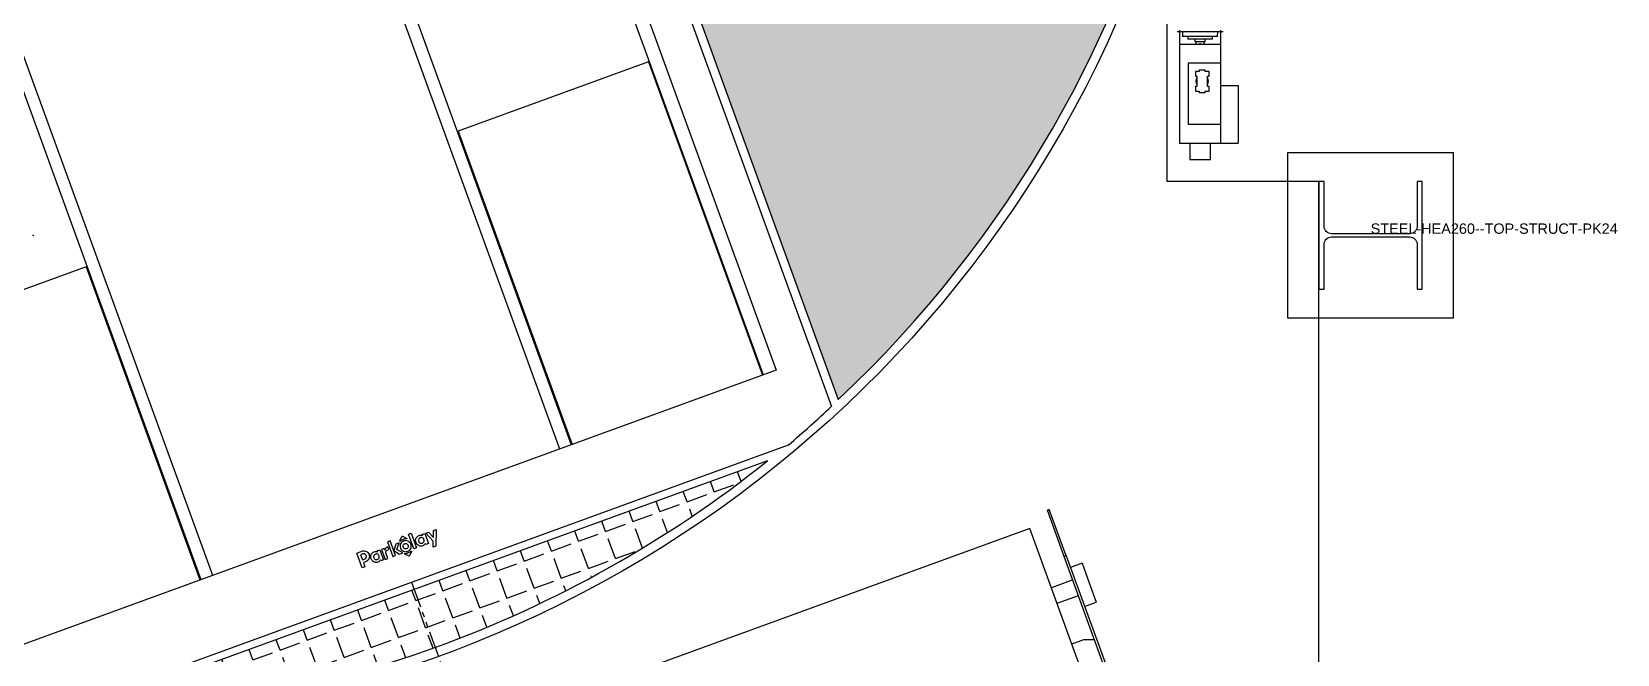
# Model space of a CAD drawing. Header units: millimetres. Extents: x 748 to 17792, y 1005 to 4889.
# Drawn here: x 2964.1 to 3347.6, y 3566.9 to 3717.3 of the extents above; entities that cross this region are included whole.
import ezdxf

# ---------------------------------------------------------------- set-up
doc = ezdxf.new("R2010")
doc.units = ezdxf.units.MM
doc.linetypes.add('PHANTOM', pattern=[12.7, 6.35, -1.27, 1.27, -1.27, 1.27, -1.27])
for name, color, linetype in [('PK24-EQUIPMENT', 150, 'Continuous'), ('PK24-LOGO', 7, 'Continuous'), ('PK24E-STRUCT-STEEL', 254, 'Continuous'), ('PKE24E-HIDDEN', 7, 'Continuous')]:
    doc.layers.add(name, color=color, linetype=linetype)
for name, color, linetype, true_color in [('PK24-SYS-ROOM', 8, 'Continuous', 0x808080), ('PK24E-COMP-PALLET', 132, 'Continuous', 0x00b7c8), ('PK24E-HELPER', 253, 'PHANTOM', 0xa1a1a1), ('PK24E-SYS-LIFT', 31, 'Continuous', 0xffcc5a)]:
    doc.layers.add(name, color=color, linetype=linetype, true_color=true_color)
doc.styles.get("Standard").update_dxf_attribs({"font": 'arial.ttf'})
pattern_1 = [(20, (-2085.3064, -17031.1006), (-2.3890107, 6.563753), [5.08, -1.905]), (110, (-2085.3064, -17031.1006), (-6.563753, -2.3890107), [5.08, -1.905])]

# ---------------------------------------------------------------- blocks, each defined once
blk = doc.blocks.new('ELIFTTT-CHASIS--TOP-COMP-PKE24')
at = {"layer": 'PK24E-HELPER'}
blk.add_point((0, -167.5), dxfattribs=at)
at = {"layer": 'PK24E-SYS-LIFT'}
for p, q in [((277.28, -118.3), (276.68, -118.3)), ((277.25, -118.3), (277.25, -121.25)), ((277.26, -117.91), (277.28, -118.3)), ((287.22, -118.3), (277.28, -118.3)), ((277.97, -118.3), (278.03, -119.4)), ((286.47, -119.4), (286.53, -118.3)), ((287.22, -118.3), (287.24, -117.91)), ((287.82, -118.3), (287.22, -118.3)), ((287.25, -121.25), (287.25, -118.3)), ((277.25, -121.25), (287.25, -121.25)), ((277.25, -121.25), (277.25, -145.25)), ((286.47, -119.4), (278.03, -119.4)), ((279.25, -119.4), (279.25, -120.1)), ((285.25, -120.1), (279.25, -120.1)), ((281, -120.1), (281, -120.6)), ((281, -120.6), (281.1, -120.7)), ((281, -120.6), (283.5, -120.6)), ((283.4, -120.7), (281.1, -120.7)), ((281.25, -120.7), (281.25, -121.25)), ((283.25, -121.25), (283.25, -120.7)), ((283.4, -120.7), (283.5, -120.6)), ((283.5, -120.6), (283.5, -120.1)), ((285.25, -120.1), (285.25, -119.4)), ((287.25, -125.85), (287.25, -121.25)), ((287.25, -125.85), (279.35, -125.85)), ((279.35, -125.85), (279.35, -140.65)), ((287.25, -140.65), (287.25, -125.85)), ((281.1, -127.88), (281.1, -128.98)), ((282.02, -127.88), (281.1, -127.88)), ((281.1, -128.98), (281.48, -128.98)), ((281.48, -128.98), (281.48, -131.52)), ((282.02, -127.55), (282.02, -127.88)), ((283.48, -127.55), (282.02, -127.55)), ((283.48, -127.88), (283.48, -127.55)), ((284.4, -127.88), (283.48, -127.88)), ((284.02, -128.98), (284.4, -128.98)), ((284.02, -131.52), (284.02, -128.98)), ((284.4, -128.98), (284.4, -127.88)), ((281.1, -131.52), (281.1, -132.62)), ((281.48, -131.52), (281.1, -131.52)), ((281.1, -132.62), (282.02, -132.62)), ((282.02, -132.62), (282.02, -132.95)), ((282.02, -132.95), (283.48, -132.95)), ((283.48, -132.62), (284.4, -132.62)), ((283.48, -132.95), (283.48, -132.62)), ((284.4, -131.52), (284.02, -131.52)), ((284.4, -132.62), (284.4, -131.52)), ((287.25, -131.25), (291.45, -131.25)), ((291.45, -131.25), (291.45, -145.25)), ((279.35, -140.65), (287.25, -140.65)), ((287.25, -145.25), (287.25, -140.65)), ((277.25, -145.25), (287.25, -145.25)), ((279.75, -145.25), (279.75, -149.25)), ((284.75, -149.25), (284.75, -145.25)), ((287.25, -145.25), (291.45, -145.25)), ((284.75, -149.25), (279.75, -149.25))]:
    blk.add_line(p, q, dxfattribs=at)
for start, end in [(147.8509, 212.1491), (327.8509, 32.1491)]:
    blk.add_arc((282.75, -130.25), 1.5, start, end, dxfattribs=at)
for points, knots in [([(276.67, -118.28), (276.67, -118.28), (276.67, -118.3), (276.68, -118.3), (276.68, -118.3)], [0, 0, 0, 0, 0.485402, 1, 1, 1, 1]), ([(287.82, -118.3), (287.82, -118.3), (287.83, -118.3), (287.83, -118.28), (287.83, -118.28)], [0, 0, 0, 0, 0.487803, 1, 1, 1, 1]), ([(282.41, -121.25), (282.39, -121.24), (282.34, -121.21), (282.25, -121.2), (282.16, -121.21), (282.11, -121.24), (282.09, -121.25)], [0, 0, 0, 0, 0.230406, 0.49981, 0.78779, 1, 1, 1, 1])]:
    blk.add_open_spline(points, degree=3, knots=knots, dxfattribs=at)
blk = doc.blocks.new('STEEL-HEA260--TOP-STRUCT-PK24')
at = {"layer": 'PK24E-STRUCT-STEEL', "color": 8, "true_color": 0x808080}
blk.add_lwpolyline([(11.25, 13), (11.25, 2.175, -0.4142136), (9.45, 0.375), (-9.45, 0.375, -0.4142136), (-11.25, 2.175), (-11.25, 13), (-12.5, 13), (-12.5, -13), (-11.25, -13), (-11.25, -2.175, -0.4142136), (-9.45, -0.375), (9.45, -0.375, -0.4142136), (11.25, -2.175), (11.25, -13), (12.5, -13), (12.5, 13)], format="xyb", close=True, dxfattribs=at)
at = {"layer": 'PKE24E-HIDDEN'}
blk.add_attdef('COMP_TYPE', (0, 0.375), '', height=2.5, dxfattribs=at)
blk = doc.blocks.new('STEEL-HEA260-WPLATE-TOP-STRUCT-PK24')
at = {"layer": 'PK24E-STRUCT-STEEL', "color": 8, "true_color": 0x808080}
blk.add_lwpolyline([(-20, 20), (20, 20), (20, -20), (-20, -20)], close=True, dxfattribs=at)
blk.add_blockref('STEEL-HEA260--TOP-STRUCT-PK24', (0, 0)).add_auto_attribs({'COMP_TYPE': 'STEEL-HEA260--TOP-STRUCT-PK24'})
blk = doc.blocks.new('ELIFT-COLUMNS--TOP-COMP-PKE24')
blk.add_blockref('STEEL-HEA260-WPLATE-TOP-STRUCT-PK24', (323.5, -167.5))
blk = doc.blocks.new('ELIFTTT---TOP-SYS-PKE24')
for name in ['ELIFT-COLUMNS--TOP-COMP-PKE24', 'ELIFTTT-CHASIS--TOP-COMP-PKE24']:
    blk.add_blockref(name, (0, 0))
blk = doc.blocks.new('ROOM-CARDOOR--TOP-COMP-PK24')
at = {"layer": 'PK24-EQUIPMENT'}
for p, q in [((-151, -34.04), (-151, 0)), ((140, 0), (-140, 0)), ((151, -34.04), (151, 0)), ((-150.5, -6.5), (-150.5, -34.04)), ((-150.5, -6.5), (150.5, -6.5)), ((150.5, -6.5), (150.5, -34.04)), ((145, -8.81), (-145, -8.81)), ((-145, -8.81), (-145, -43.31)), ((145, -8.81), (145, -43.31)), ((161.5, -9), (151, -9)), ((161.5, -32), (161.5, -9)), ((163, -10.5), (161.5, -9)), ((163, -10.5), (163, -30.5)), ((-150.5, -12.64), (-148, -13.55)), ((-148, -13.55), (-145, -13.55)), ((148, -13.55), (145, -13.55)), ((150.5, -12.64), (148, -13.55)), ((-151, -21.06), (-154, -21.06)), ((-154, -26.06), (-154, -21.06)), ((-154, -31.06), (-154, -26.06)), ((-145, -24.06), (-150.5, -24.06)), ((150.5, -24.06), (145, -24.06)), ((-150.5, -28.06), (-145, -28.06)), ((145, -28.06), (150.5, -28.06)), ((163, -30.5), (161.5, -32)), ((-154, -31.06), (-151, -31.06)), ((-151, -34.04), (-150.5, -34.04)), ((-151, -34.04), (-151, -46)), ((-150.5, -34.04), (-150.5, -46)), ((150.5, -34.04), (151, -34.04)), ((150.5, -46), (150.5, -34.04)), ((161.5, -32), (151, -32)), ((151, -34.04), (151, -46)), ((-151, -46), (-150.5, -46)), ((-145, -43.31), (145, -43.31)), ((150.5, -46), (151, -46))]:
    blk.add_line(p, q, dxfattribs=at)
blk = doc.blocks.new('LOGO----DECOR-PK24')
at = {"layer": 'PK24-LOGO'}
for p, q in [((-10, 2.13), (-8.71, 2.13)), ((-10, -1.62), (-10, 2.13)), ((-9.29, 1.47), (-9.29, 0.11)), ((-8.76, 1.47), (-9.29, 1.47)), ((-9.29, 0.11), (-8.76, 0.11)), ((-8.61, 1.46), (-8.76, 1.47)), ((-8.76, 0.11), (-8.61, 0.13)), ((-8.71, 2.13), (-8.43, 2.11)), ((-8.48, 1.42), (-8.61, 1.46)), ((-8.61, 0.13), (-8.48, 0.17)), ((-8.36, 1.35), (-8.48, 1.42)), ((-8.48, 0.17), (-8.36, 0.23)), ((-8.43, 2.11), (-8.3, 2.07)), ((-8.26, 1.27), (-8.36, 1.35)), ((-8.36, 0.23), (-8.26, 0.31)), ((-8.3, 2.07), (-8.17, 2.03)), ((-8.19, 1.17), (-8.26, 1.27)), ((-8.26, 0.31), (-8.19, 0.41)), ((-8.13, 1.05), (-8.19, 1.17)), ((-8.19, 0.41), (-8.13, 0.53)), ((-8.17, 2.03), (-7.94, 1.9)), ((-8.09, 0.93), (-8.13, 1.05)), ((-8.13, 0.53), (-8.09, 0.66)), ((-8.08, 0.79), (-8.09, 0.93)), ((-8.09, 0.66), (-8.08, 0.79)), ((-7.94, 1.9), (-7.74, 1.74)), ((-7.74, 1.74), (-7.58, 1.55)), ((-7.58, 0.04), (-7.74, -0.16)), ((-7.58, 1.55), (-7.46, 1.32)), ((-7.46, 0.27), (-7.58, 0.04)), ((-7.46, 1.32), (-7.38, 1.06)), ((-7.38, 0.52), (-7.46, 0.27)), ((-7.38, 1.06), (-7.36, 0.79)), ((-7.36, 0.79), (-7.38, 0.52)), ((-7.19, -0.02), (-7.16, 0.13)), ((-7.16, 0.13), (-7.11, 0.26)), ((-7.11, 0.26), (-6.98, 0.49)), ((-6.98, 0.49), (-6.82, 0.68)), ((-6.82, 0.68), (-6.62, 0.82)), ((-6.62, 0.82), (-6.41, 0.92)), ((-6.42, 0.06), (-6.48, -0.05)), ((-6.33, 0.17), (-6.42, 0.06)), ((-6.41, 0.92), (-6.19, 0.98)), ((-6.23, 0.25), (-6.33, 0.17)), ((-6.11, 0.31), (-6.23, 0.25)), ((-6.19, 0.98), (-5.97, 1)), ((-5.98, 0.35), (-6.11, 0.31)), ((-5.84, 0.36), (-5.98, 0.35)), ((-5.97, 1), (-5.74, 0.98)), ((-5.71, 0.35), (-5.84, 0.36)), ((-5.74, 0.98), (-5.53, 0.92)), ((-5.58, 0.31), (-5.71, 0.35)), ((-5.47, 0.24), (-5.58, 0.31)), ((-5.53, 0.92), (-5.35, 0.82)), ((-5.37, 0.16), (-5.47, 0.24)), ((-5.29, 0.06), (-5.37, 0.16)), ((-5.35, 0.82), (-5.21, 0.7)), ((-5.23, -0.06), (-5.29, 0.06)), ((-5.21, 0.7), (-5.21, 0.95)), ((-5.21, 0.95), (-4.5, 0.95)), ((-4.5, 0.95), (-4.5, -1.62)), ((-3.41, 0.95), (-4.11, 0.95)), ((-4.11, 0.95), (-4.11, -1.62)), ((-3.41, 0.53), (-3.41, 0.95)), ((-3.36, 0.62), (-3.41, 0.53)), ((-3.37, -0.03), (-3.32, 0.06)), ((-3.29, 0.71), (-3.36, 0.62)), ((-3.32, 0.06), (-3.26, 0.13)), ((-3.22, 0.78), (-3.29, 0.71)), ((-3.26, 0.13), (-3.19, 0.19)), ((-3.14, 0.84), (-3.22, 0.78)), ((-3.19, 0.19), (-3.11, 0.23)), ((-3.05, 0.89), (-3.14, 0.84)), ((-3.11, 0.23), (-3.02, 0.26)), ((-2.94, 0.92), (-3.05, 0.89)), ((-3.02, 0.26), (-2.92, 0.27)), ((-2.83, 0.94), (-2.94, 0.92)), ((-2.92, 0.27), (-2.42, 0.27)), ((-2.7, 0.95), (-2.83, 0.94)), ((-2.42, 0.95), (-2.7, 0.95)), ((-2.42, 0.27), (-2.42, 0.95)), ((-1.42, 2.13), (-2.13, 2.13)), ((-2.13, 2.13), (-2.13, -1.62)), ((-1.42, -1.62), (-1.42, 2.13)), ((-0.37, 0.95), (-1.42, -0.33)), ((-0.61, -0.33), (0.44, 0.95)), ((0.44, 0.95), (-0.37, 0.95)), ((0.44, 0.19), (0.36, -0.06)), ((0.56, 0.41), (0.44, 0.19)), ((0.72, 0.61), (0.56, 0.41)), ((0.92, 0.77), (0.72, 0.61)), ((0.77, 1.32), (0.79, 1.37)), ((0.78, 1.26), (0.77, 1.32)), ((0.81, 1.24), (0.78, 1.26)), ((0.79, 1.37), (1.61, 2.19)), ((0.85, 1.23), (0.81, 1.24)), ((0.89, 1.24), (0.85, 1.23)), ((1.07, 1.32), (0.89, 1.24)), ((1.15, 0.9), (0.92, 0.77)), ((1.27, 1.37), (1.07, 1.32)), ((1.07, -0.08), (1.13, 0.03)), ((1.13, 0.03), (1.21, 0.12)), ((1.4, 0.98), (1.15, 0.9)), ((1.21, 0.12), (1.3, 0.2)), ((1.46, 1.41), (1.27, 1.37)), ((1.3, 0.2), (1.41, 0.26)), ((1.67, 1), (1.4, 0.98)), ((1.41, 0.26), (1.54, 0.3)), ((1.67, 1.42), (1.46, 1.41)), ((1.54, 0.3), (1.67, 0.31)), ((1.61, 2.19), (1.67, 2.21)), ((1.67, 2.21), (1.73, 2.19)), ((1.87, 1.41), (1.67, 1.42)), ((1.94, 0.98), (1.67, 1)), ((1.67, 0.31), (1.8, 0.3)), ((1.73, 2.19), (2.54, 1.37)), ((1.8, 0.3), (1.92, 0.26)), ((2.07, 1.37), (1.87, 1.41)), ((1.92, 0.26), (2.03, 0.2)), ((2.19, 0.9), (1.94, 0.98)), ((2.03, 0.2), (2.13, 0.12)), ((2.26, 1.32), (2.07, 1.37)), ((2.13, 0.12), (2.2, 0.03)), ((2.41, 0.77), (2.19, 0.9)), ((2.2, 0.03), (2.26, -0.08)), ((2.45, 1.24), (2.26, 1.32)), ((2.61, 0.61), (2.41, 0.77)), ((2.48, 1.23), (2.45, 1.24)), ((2.52, 1.24), (2.48, 1.23)), ((2.55, 1.26), (2.52, 1.24)), ((2.54, 1.37), (2.57, 1.32)), ((2.57, 1.32), (2.55, 1.26)), ((2.78, 0.41), (2.61, 0.61)), ((2.9, 0.19), (2.78, 0.41)), ((2.98, -0.06), (2.9, 0.19)), ((3.31, 2.13), (4.01, 2.13)), ((3.31, -1.62), (3.31, 2.13)), ((4.01, 2.13), (4.01, -1.62)), ((4.37, -0.02), (4.4, 0.13)), ((4.4, 0.13), (4.45, 0.26)), ((4.45, 0.26), (4.58, 0.49)), ((4.58, 0.49), (4.74, 0.68)), ((4.74, 0.68), (4.93, 0.82)), ((4.93, 0.82), (5.15, 0.92)), ((5.14, 0.06), (5.08, -0.05)), ((5.23, 0.17), (5.14, 0.06)), ((5.15, 0.92), (5.37, 0.98)), ((5.33, 0.25), (5.23, 0.17)), ((5.45, 0.31), (5.33, 0.25)), ((5.37, 0.98), (5.59, 1)), ((5.58, 0.35), (5.45, 0.31)), ((5.72, 0.36), (5.58, 0.35)), ((5.59, 1), (5.82, 0.98)), ((5.85, 0.35), (5.72, 0.36)), ((5.82, 0.98), (6.03, 0.92)), ((5.98, 0.31), (5.85, 0.35)), ((6.09, 0.24), (5.98, 0.31)), ((6.03, 0.92), (6.21, 0.82)), ((6.19, 0.16), (6.09, 0.24)), ((6.27, 0.06), (6.19, 0.16)), ((6.21, 0.82), (6.35, 0.7)), ((6.32, -0.06), (6.27, 0.06)), ((6.35, 0.7), (6.35, 0.95)), ((6.35, 0.95), (7.06, 0.95)), ((7.06, 0.95), (7.06, -1.62)), ((8.33, -1.51), (7.31, 0.95)), ((7.31, 0.95), (8.05, 0.95)), ((8.05, 0.95), (8.68, -0.63)), ((10, 0.95), (8.51, -2.81)), ((8.68, -0.63), (9.27, 0.95)), ((9.27, 0.95), (10, 0.95)), ((-9.29, -1.62), (-10, -1.62)), ((-8.71, -0.55), (-9.29, -0.55)), ((-9.29, -0.55), (-9.29, -1.62)), ((-8.43, -0.52), (-8.71, -0.55)), ((-8.3, -0.49), (-8.43, -0.52)), ((-8.17, -0.44), (-8.3, -0.49)), ((-7.94, -0.32), (-8.17, -0.44)), ((-7.74, -0.16), (-7.94, -0.32)), ((-7.22, -0.33), (-7.21, -0.17)), ((-7.21, -0.5), (-7.22, -0.33)), ((-7.21, -0.17), (-7.19, -0.02)), ((-7.19, -0.65), (-7.21, -0.5)), ((-7.16, -0.79), (-7.19, -0.65)), ((-7.1, -0.92), (-7.16, -0.79)), ((-6.97, -1.15), (-7.1, -0.92)), ((-6.81, -1.34), (-6.97, -1.15)), ((-6.62, -1.48), (-6.81, -1.34)), ((-6.41, -1.59), (-6.62, -1.48)), ((-6.52, -0.18), (-6.53, -0.33)), ((-6.53, -0.33), (-6.52, -0.47)), ((-6.48, -0.05), (-6.52, -0.18)), ((-6.52, -0.47), (-6.48, -0.6)), ((-6.48, -0.6), (-6.42, -0.72)), ((-6.42, -0.72), (-6.33, -0.82)), ((-6.19, -1.65), (-6.41, -1.59)), ((-6.33, -0.82), (-6.23, -0.9)), ((-6.23, -0.9), (-6.11, -0.97)), ((-5.98, -1.67), (-6.19, -1.65)), ((-6.11, -0.97), (-5.98, -1.01)), ((-5.98, -1.01), (-5.84, -1.02)), ((-5.74, -1.65), (-5.98, -1.67)), ((-5.84, -1.02), (-5.71, -1.01)), ((-5.53, -1.57), (-5.74, -1.65)), ((-5.71, -1.01), (-5.58, -0.97)), ((-5.58, -0.97), (-5.47, -0.9)), ((-5.35, -1.47), (-5.53, -1.57)), ((-5.47, -0.9), (-5.37, -0.82)), ((-5.37, -0.82), (-5.29, -0.72)), ((-5.21, -1.33), (-5.35, -1.47)), ((-5.29, -0.72), (-5.23, -0.6)), ((-5.2, -0.19), (-5.23, -0.06)), ((-5.23, -0.6), (-5.2, -0.47)), ((-5.21, -1.62), (-5.21, -1.33)), ((-5.21, -1.33), (-5.21, -1.33)), ((-4.5, -1.62), (-5.21, -1.62)), ((-5.19, -0.33), (-5.2, -0.19)), ((-5.2, -0.47), (-5.19, -0.33)), ((-4.11, -1.62), (-3.41, -1.62)), ((-3.41, -0.21), (-3.4, -0.12)), ((-3.41, -1.62), (-3.41, -0.21)), ((-3.4, -0.12), (-3.37, -0.03)), ((-2.13, -1.62), (-1.42, -1.62)), ((-1.42, -0.33), (-0.37, -1.62)), ((0.44, -1.62), (-0.61, -0.33)), ((-0.37, -1.62), (0.44, -1.62)), ((0.36, -0.06), (0.33, -0.33)), ((0.33, -0.33), (0.36, -0.6)), ((0.36, -0.6), (0.44, -0.85)), ((0.44, -0.85), (0.56, -1.08)), ((0.56, -1.08), (0.72, -1.28)), ((0.72, -1.28), (0.92, -1.44)), ((0.77, -1.98), (0.78, -1.93)), ((0.79, -2.04), (0.77, -1.98)), ((0.78, -1.93), (0.81, -1.9)), ((1.61, -2.85), (0.79, -2.04)), ((0.81, -1.9), (0.85, -1.89)), ((0.85, -1.89), (0.89, -1.9)), ((0.89, -1.9), (1.07, -1.98)), ((0.92, -1.44), (1.15, -1.56)), ((1.02, -0.33), (1.03, -0.2)), ((1.03, -0.46), (1.02, -0.33)), ((1.03, -0.2), (1.07, -0.08)), ((1.07, -0.59), (1.03, -0.46)), ((1.13, -0.7), (1.07, -0.59)), ((1.07, -1.98), (1.27, -2.04)), ((1.21, -0.79), (1.13, -0.7)), ((1.15, -1.56), (1.4, -1.64)), ((1.3, -0.87), (1.21, -0.79)), ((1.27, -2.04), (1.46, -2.07)), ((1.41, -0.93), (1.3, -0.87)), ((1.4, -1.64), (1.67, -1.67)), ((1.54, -0.97), (1.41, -0.93)), ((1.46, -2.07), (1.67, -2.09)), ((1.67, -0.98), (1.54, -0.97)), ((1.67, -2.88), (1.61, -2.85)), ((1.8, -0.97), (1.67, -0.98)), ((1.67, -1.67), (1.94, -1.64)), ((1.67, -2.09), (1.87, -2.07)), ((1.73, -2.85), (1.67, -2.88)), ((2.54, -2.04), (1.73, -2.85)), ((1.92, -0.93), (1.8, -0.97)), ((1.87, -2.07), (2.07, -2.04)), ((2.03, -0.87), (1.92, -0.93)), ((1.94, -1.64), (2.19, -1.56)), ((2.13, -0.79), (2.03, -0.87)), ((2.07, -2.04), (2.26, -1.98)), ((2.2, -0.7), (2.13, -0.79)), ((2.19, -1.56), (2.41, -1.44)), ((2.26, -0.59), (2.2, -0.7)), ((2.26, -0.08), (2.3, -0.2)), ((2.3, -0.46), (2.26, -0.59)), ((2.26, -1.98), (2.45, -1.9)), ((2.3, -0.2), (2.31, -0.33)), ((2.31, -0.33), (2.3, -0.46)), ((2.41, -1.44), (2.61, -1.28)), ((2.45, -1.9), (2.48, -1.89)), ((2.48, -1.89), (2.52, -1.9)), ((2.52, -1.9), (2.55, -1.93)), ((2.57, -1.98), (2.54, -2.04)), ((2.55, -1.93), (2.57, -1.98)), ((2.61, -1.28), (2.78, -1.08)), ((2.78, -1.08), (2.9, -0.85)), ((2.9, -0.85), (2.98, -0.6)), ((3, -0.33), (2.98, -0.06)), ((2.98, -0.6), (3, -0.33)), ((4.01, -1.62), (3.31, -1.62)), ((4.34, -0.17), (4.37, -0.02)), ((4.34, -0.33), (4.34, -0.17)), ((4.34, -0.5), (4.34, -0.33)), ((4.37, -0.65), (4.34, -0.5)), ((4.4, -0.79), (4.37, -0.65)), ((4.46, -0.92), (4.4, -0.79)), ((4.59, -1.15), (4.46, -0.92)), ((4.75, -1.34), (4.59, -1.15)), ((4.94, -1.48), (4.75, -1.34)), ((5.15, -1.59), (4.94, -1.48)), ((5.04, -0.18), (5.03, -0.33)), ((5.03, -0.33), (5.04, -0.47)), ((5.08, -0.05), (5.04, -0.18)), ((5.04, -0.47), (5.08, -0.6)), ((5.08, -0.6), (5.14, -0.72)), ((5.14, -0.72), (5.23, -0.82)), ((5.37, -1.65), (5.15, -1.59)), ((5.23, -0.82), (5.33, -0.9)), ((5.33, -0.9), (5.45, -0.97)), ((5.58, -1.67), (5.37, -1.65)), ((5.45, -0.97), (5.58, -1.01)), ((5.58, -1.01), (5.72, -1.02)), ((5.81, -1.65), (5.58, -1.67)), ((5.72, -1.02), (5.85, -1.01)), ((6.03, -1.57), (5.81, -1.65)), ((5.85, -1.01), (5.98, -0.97)), ((5.98, -0.97), (6.09, -0.9)), ((6.21, -1.47), (6.03, -1.57)), ((6.09, -0.9), (6.19, -0.82)), ((6.19, -0.82), (6.27, -0.72)), ((6.35, -1.33), (6.21, -1.47)), ((6.27, -0.72), (6.32, -0.6)), ((6.36, -0.19), (6.32, -0.06)), ((6.32, -0.6), (6.36, -0.47)), ((6.35, -1.62), (6.35, -1.33)), ((6.35, -1.33), (6.35, -1.33)), ((7.06, -1.62), (6.35, -1.62)), ((6.37, -0.33), (6.36, -0.19)), ((6.36, -0.47), (6.37, -0.33)), ((7.8, -2.81), (8.33, -1.51)), ((8.51, -2.81), (7.8, -2.81))]:
    blk.add_line(p, q, dxfattribs=at)
blk = doc.blocks.new('*U56')
at = {"layer": 'PK24E-COMP-PALLET'}
for p, q in [((-249.45, -100.42), (-249.45, 100.42)), ((-267.5, -96.99), (-267.5, 96.99)), ((-168.92, 47.89), (-168.92, 96.89)), ((-168.92, 47.89), (-249.45, 47.89)), ((249.45, 47.67), (-249.45, 47.67)), ((249.45, 44.65), (-249.45, 44.65)), ((249.45, -44.65), (-249.45, -44.65)), ((249.45, -47.67), (-249.45, -47.67)), ((-168.92, -47.89), (-249.45, -47.89)), ((-168.92, -96.89), (-168.92, -47.89)), ((-168.92, -96.89), (-249.45, -96.89)), ((249.45, -97.11), (-249.45, -97.11)), ((249.45, -100.42), (-249.45, -100.42)), ((262.27, -110), (-262.27, -110))]:
    blk.add_line(p, q, dxfattribs=at)
blk.add_arc((-7.5, 0), 277.5, 200.4566, 203.3531, dxfattribs=at)
at = {"linetype": 'Continuous', "rotation": 270}
blk.add_blockref('LOGO----DECOR-PK24', (-258.48, 0), dxfattribs=at)
blk = doc.blocks.new('*U59')
at = {"layer": 'PK24-SYS-ROOM'}
h = blk.add_hatch(dxfattribs=at)
h.set_pattern_fill('ANGLE', color=256, angle=20)
h.set_pattern_definition(pattern_1)
edge = h.paths.add_edge_path()
edge.add_line((15.9, 284.14), (194.73, -207.17))
edge.add_arc((0.07, 0.18), 284.4, 313.1918, 446.8082)
h = blk.add_hatch(dxfattribs=at)
h.set_pattern_fill('ANGLE', color=256, angle=20)
h.set_pattern_definition(pattern_1)
edge = h.paths.add_edge_path()
edge.add_arc((0.07, 0.18), 284.4, 271.3707, 308.6293)
edge.add_line((177.62, -222), (6.87, -284.14))
for points in [[(15.9, 284.14), (194.73, -207.17, 0.659481)], [(-274, -83.09), (-274, -112.14), (-274, -154.51), (-294, -154.51), (-294, -252.11), (-294, -349.72), (311.13, -349.72), (311, -252.11), (311, -154.51), (274.26, -154.51), (274.26, -112.14), (274.26, -83.06, -0.742222)], [(6.87, -284.14, 0.164019), (177.62, -222)]]:
    blk.add_lwpolyline(points, format="xyb", close=True, dxfattribs=at)
at = {"layer": 'PK24E-HELPER'}
blk.add_line((91.49, -251.37), (141.21, -387.96), dxfattribs=at)
at = {"layer": 'PK24-SYS-ROOM'}
for name, p, rotation in [('*U56', (0, 0), 110.0000000000001), ('*U56', (0, 0), 110), ('ROOM-CARDOOR--TOP-COMP-PK24', (119.61, -328.63), 200)]:
    blk.add_blockref(name, p, dxfattribs=dict(at, rotation=rotation))
blk.add_blockref('ELIFT-COLUMNS--TOP-COMP-PKE24', (0, 0), dxfattribs=at)

msp = doc.modelspace()

# ---------------------------------------------------------------- block references
at = {"color": 50, "lineweight": 9}
for name in ['*U59', 'ELIFTTT---TOP-SYS-PKE24']:
    msp.add_blockref(name, (2964.44, 3835.62), dxfattribs=at)

doc.saveas('drawing.dxf')
